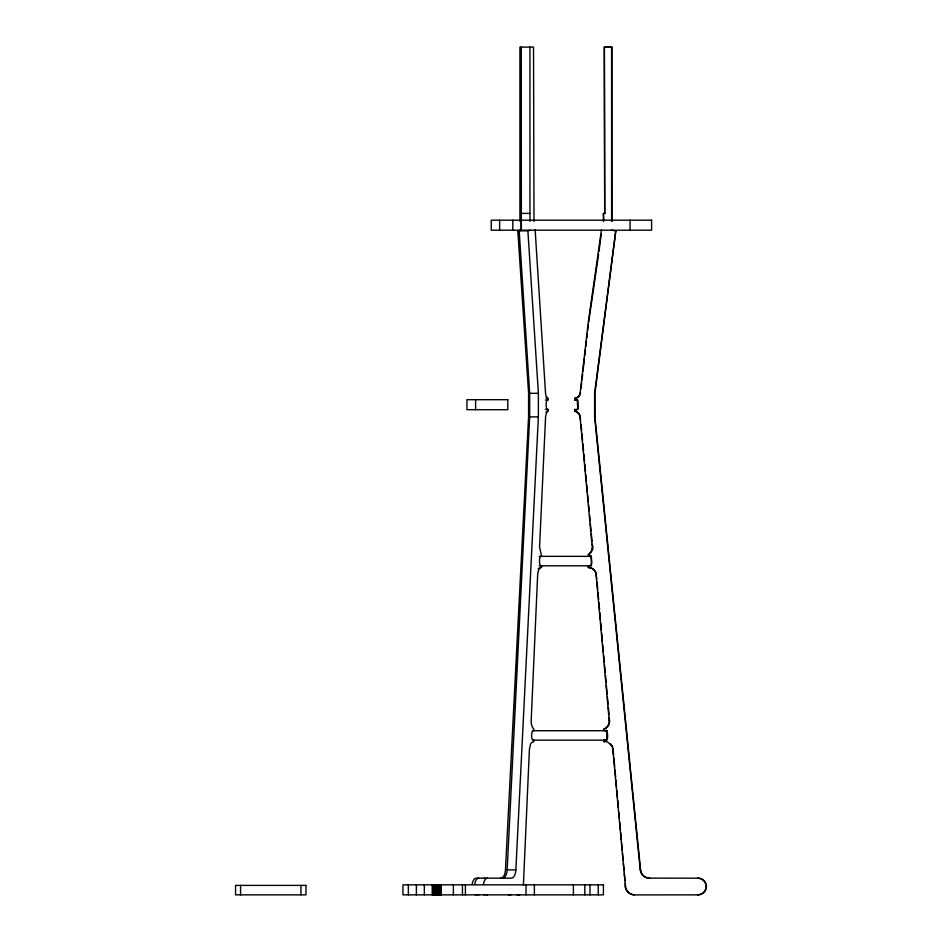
<?xml version="1.0" encoding="UTF-8"?>
<svg xmlns="http://www.w3.org/2000/svg" width="942" height="942" viewBox="0 0 942 942"><rect width="100%" height="100%" fill="white"/><g stroke="black" fill="none" stroke-linecap="round" stroke-linejoin="round"><path stroke-width="1.41" d="M574.691 398.313A6.3 6.3 0 0 0 580.19 392.779L588.091 323.683L601.514 229.613M502.616 878.168A9.055 4.474 90 0 0 507.161 869.866L529.663 416.882L529.675 393.32L519.183 230.814L521.362 230.237L521.244 47.1M472.166 884.35A8.348 4.239 -90 0 1 476.252 878.168L511.329 878.168A9.055 4.474 90 0 0 515.863 869.866L538.377 416.882L538.388 393.32L527.885 230.814L530.063 230.237M640.584 869.913L594.944 416.953L594.92 393.391L615.797 230.814L594.59 393.32L594.614 416.882L640.254 869.843A9.055 9.055 0 0 0 649.427 878.132L649.756 878.203A9.055 9.055 0 0 1 640.572 869.913L640.254 869.843M535.115 229.542L545.5 392.767A6.3 3.109 90 0 0 548.22 398.301L548.22 399.973L545.324 399.973M523.387 885.091L529.416 749.255L530.452 744.439L531.712 742.543L533.773 741.743L533.773 740.071C530.629 741.319 531.335 730.415 533.078 730.651M588.138 556.345C589.551 553.213 594.72 549.41 592.294 544.24M581.002 388.528L581.661 382.77M581.991 379.885L582.651 374.127M582.98 371.254L584.464 358.301M584.794 355.417L585.453 349.659M585.783 346.786L586.442 341.028M586.772 338.143L587.266 333.833M587.596 330.948L588.255 325.19M599.03 251.361L601.184 234.181M588.62 322.317L598.606 254.258M588.138 554.673L591.341 551.506L592.247 547.078L580.084 417.4A7.183 7.183 0 0 0 574.691 411.112L574.691 409.44L576.61 409.664M547.538 409.429C545.583 409.264 545.583 400.138 547.538 399.973M540.908 565.801C538.965 565.565 538.954 556.534 540.908 556.345M546.619 409.429L545.913 409.429M576.528 409.688L577.764 408.746L577.269 399.82M577.952 408.322L577.952 401.233M577.952 409.299L576.292 409.593M575.703 398.254A6.3 6.3 0 0 1 575.02 398.372L574.691 399.985L577.105 399.761M574.691 399.985L577.364 399.797M500.803 878.168A9.055 4.592 -90 0 0 505.454 869.866L528.58 416.882L528.592 393.32L517.806 230.814L520.043 230.237M606.413 730.415L605.388 730.639L607.107 730.709L532.454 730.709M606.342 730.38C607.826 732.593 609.133 742.166 603.999 740.071L603.999 741.731C607.425 738.622 617.198 752.894 610.263 743.756M604.352 47.1L604.705 213.457L604.352 47.1L611.911 47.171L611.947 221.417M604.682 47.171L611.911 47.171M521.244 213.387L529.946 213.387M603.433 221.57L603.433 213.387L604.705 213.457M517.806 230.814L527.885 230.814M529.675 393.32L538.388 393.32M545.324 409.429L548.22 409.429L548.22 411.101A7.183 3.544 -90 0 0 545.559 417.388L539.554 547.078L541.591 556.345M529.663 416.882L538.377 416.882M539.107 556.345L591.399 556.345L591.399 565.801L539.107 565.801M532.454 740.165L606.86 740.165L606.86 730.709M507.161 869.866L515.863 869.866M649.427 878.132L698.104 878.191A8.348 8.337 0 0 1 706.453 886.528A8.348 8.337 0 0 1 698.116 894.865L634.578 894.9A9.491 9.491 0 0 1 630.316 893.722M611.393 230.237L616.127 230.884M590.799 556.157L589.527 556.345L591.034 556.263M603.433 213.387L603.763 220.275M580.19 392.779L580.508 392.838A6.3 6.3 0 0 1 579.189 396.04M574.691 409.44L575.02 411.171A7.183 7.183 0 0 1 578.706 413.467M580.084 417.4L580.672 420.379M592.577 548.762L592.271 550.352M588.138 565.801L588.467 567.543A7.96 7.948 0 0 1 595.627 571.947M588.138 567.473A7.96 7.948 0 0 1 596.109 574.714L596.816 579.153M604.328 730.709L603.999 728.967A8.396 8.396 0 0 0 609.203 720.43L609.533 720.5A8.396 8.396 0 0 1 608.332 725.634M603.999 728.967L604.328 729.037A8.396 8.396 0 0 0 605.894 728.201M605.07 741.731L603.999 741.731M612.347 747.159L613.666 755.154M698.104 878.191L697.787 878.121A8.348 8.337 0 0 1 706.123 886.457L706.453 886.528M698.116 894.876L697.787 894.806A8.348 8.337 0 0 0 706.123 886.457M612.806 749.243L625.488 886.599A9.491 9.491 0 0 0 629.362 893.122M577.034 399.726L577.952 400.256M590.716 556.192C591.423 558.63 593.071 566.248 589.527 565.801M612.971 748.254L613.136 749.314M581.084 424.748L581.638 430.576M581.909 433.497L582.592 440.785M582.862 443.694L583.545 450.983M583.828 453.891L584.511 461.18M584.782 464.088L585.465 471.377M585.736 474.297L586.419 481.574M586.689 484.494L587.372 491.783M587.655 494.691L588.338 501.98M588.609 504.888L589.15 510.717M589.562 515.097L590.116 520.926M590.387 523.834L591.07 531.123M591.341 534.032L592.023 541.32M613.925 758.074L614.714 766.835M614.973 769.755L615.632 777.056M615.891 779.976L616.551 787.277M616.81 790.208L617.469 797.509M617.74 800.429L618.388 807.73M618.788 812.11L619.306 817.95M619.706 822.331L620.366 829.631M620.625 832.551L621.284 839.864M621.543 842.784L622.203 850.084M622.462 853.005L623.121 860.305M623.38 863.225L624.04 870.526M624.299 873.446L624.958 880.746M625.229 883.667L625.488 886.599M597.087 582.062L597.734 589.351M597.993 592.271L598.653 599.559M598.912 602.468L599.571 609.757M599.83 612.665L600.49 619.954M600.749 622.874L601.408 630.151M601.667 633.071L602.456 641.808M602.715 644.728L603.375 652.017M603.634 654.926L604.293 662.214M604.552 665.134L605.2 672.411M605.471 675.332L606.118 682.62M606.389 685.529L607.166 694.278M607.437 697.186L608.085 704.475M608.355 707.395L609.003 714.672M609.262 717.592L609.533 720.5M596.098 574.714L609.203 720.43M611.593 47.1L611.617 221.346M575.02 398.384L575.02 400.044M630.057 220.192L630.057 230.201M598.229 884.844L598.229 894.853M589.998 884.844L589.998 894.853M584.805 884.844L584.805 894.853M573.384 884.844L573.384 894.853M541.591 565.801L541.591 567.473A7.96 3.933 -90 0 0 537.658 574.714L531.194 720.453A8.396 4.145 -90 0 0 533.773 728.978L533.773 730.651M534.373 884.844L534.373 894.853M533.996 221.57L533.525 47.1L519.925 47.1L519.925 221.346M529.946 47.1L529.946 221.346M526.025 884.844L526.025 894.853M521.162 220.192L521.162 230.201M512.825 220.192L512.825 230.201M499.625 220.192L499.625 230.201M475.628 399.691L475.628 409.711M465.395 884.844L465.395 894.853M462.451 884.844L462.451 894.853M453.361 884.844L453.361 894.853M441.033 884.844L441.033 894.853M440.868 884.844L440.868 894.853M440.573 884.844L440.573 894.853M440.149 884.844L440.149 894.853M439.596 884.844L439.596 894.853M438.937 884.844L438.937 894.853M438.16 884.844L438.16 894.853M437.312 884.844L437.312 894.853M436.382 884.844L436.382 894.853M435.392 884.844L435.392 894.853M434.356 884.844L434.356 894.853M433.296 884.844L433.296 894.853M432.225 884.844L432.225 894.853M424.347 884.844L424.347 894.853M416.388 884.844L416.388 894.853M408.357 884.844L408.357 894.853M300.945 885.398L300.945 894.853M240.563 885.398L240.563 894.853M511.212 894.523A9.491 4.686 -90 0 1 510.128 894.853M519.925 894.523A9.491 4.686 -90 0 1 518.83 894.853M478.724 894.853A8.348 4.121 -90 0 1 477.653 894.57M474.744 884.35A8.348 4.121 -90 0 1 478.724 878.168M487.426 894.853A8.348 4.121 -90 0 1 486.355 894.57M483.446 884.35A8.348 4.121 -90 0 1 487.426 878.168M596.015 572.854A7.96 7.948 0 0 1 596.427 574.785M579.165 414.044A7.183 7.183 0 0 1 579.872 415.34M580.119 416.023A7.183 7.183 0 0 1 580.413 417.471M607.837 726.364A8.396 8.396 0 0 1 606.601 727.66M634.249 894.829A9.491 9.491 0 0 1 625.158 886.528M578.729 396.57A6.3 6.3 0 0 1 578.2 397.029M577.634 397.442A6.3 6.3 0 0 1 576.374 398.054M545.995 412.372A7.183 3.65 -90 0 1 546.301 411.96M546.972 411.313A7.183 3.65 -90 0 1 547.326 411.101M538.165 568.921A7.96 4.039 90 0 1 538.6 568.415M539.53 567.708A7.96 4.039 90 0 1 540.52 567.473M547.326 398.301A6.3 3.191 90 0 1 546.972 398.183M546.631 397.983A6.3 3.191 90 0 1 545.995 397.359M518.253 894.523A9.491 4.816 90 0 1 517.134 894.853M509.634 894.523A9.491 4.816 90 0 1 508.515 894.853M484.883 894.853A8.348 4.239 -90 0 1 483.788 894.57M483.788 878.45A8.348 4.239 -90 0 1 484.883 878.168M476.252 894.853A8.348 4.239 90 0 1 475.157 894.57M651.605 220.192L491.253 220.192L491.253 230.201L651.605 230.201L651.593 220.192M507.797 399.691L466.949 399.691L466.949 409.711L507.797 409.711L507.797 399.691M603.422 884.844L402.964 884.844L402.964 894.853L603.422 894.853L603.422 884.844M305.95 885.398L235.547 885.398L235.547 894.853L305.95 894.853L305.95 885.398"/></g></svg>
